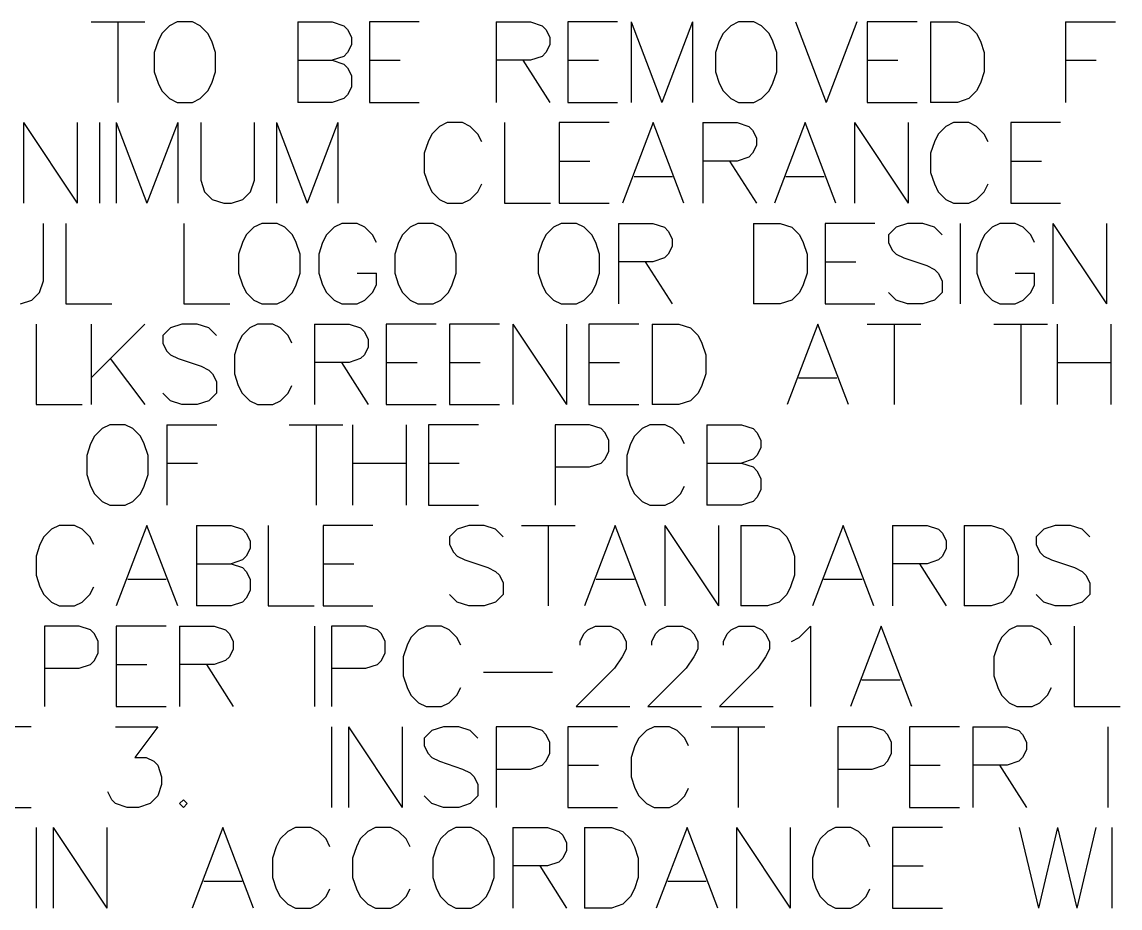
# Model space of a CAD drawing. Header units: millimetres. Extents: x 0 to 559, y 0 to 433.
# Drawn here: x 359.42 to 394.04, y 269.61 to 297.55 of the extents above; entities that cross this region are included whole.
import ezdxf

# ---------------------------------------------------------------- set-up
doc = ezdxf.new("R2010")
doc.units = ezdxf.units.MM
doc.layers.add('Mechanical7', color=56, linetype='Continuous')

msp = doc.modelspace()

# ---------------------------------------------------------------- linework, layer by layer
at = {"layer": 'Mechanical7'}
for p, q in [((361.596, 297.554), (363.289, 297.554)), ((362.442, 297.554), (362.442, 295.015)), ((364.075, 297.433), (363.833, 297.192)), ((364.317, 297.554), (364.075, 297.433)), ((364.8, 297.554), (364.317, 297.554)), ((365.042, 297.433), (364.8, 297.554)), ((365.284, 297.192), (365.042, 297.433)), ((368.114, 297.554), (368.114, 295.015)), ((368.114, 297.554), (369.202, 297.554)), ((369.202, 297.554), (369.565, 297.433)), ((369.565, 297.433), (369.686, 297.313)), ((371.947, 297.554), (370.375, 297.554)), ((370.375, 297.554), (370.375, 295.015)), ((374.366, 297.554), (374.366, 295.015)), ((374.366, 297.554), (375.454, 297.554)), ((375.454, 297.554), (375.817, 297.433)), ((375.817, 297.433), (375.938, 297.313)), ((378.199, 297.554), (376.627, 297.554)), ((376.627, 297.554), (376.627, 295.015)), ((378.622, 297.554), (378.622, 295.015)), ((378.622, 297.554), (379.59, 295.015)), ((380.557, 297.554), (379.59, 295.015)), ((380.557, 297.554), (380.557, 295.015)), ((381.766, 297.433), (381.524, 297.192)), ((382.008, 297.554), (381.766, 297.433)), ((382.492, 297.554), (382.008, 297.554)), ((382.734, 297.433), (382.492, 297.554)), ((382.976, 297.192), (382.734, 297.433)), ((383.81, 297.554), (384.777, 295.015)), ((385.745, 297.554), (384.777, 295.015)), ((387.643, 297.554), (386.071, 297.554)), ((386.071, 297.554), (386.071, 295.015)), ((388.067, 297.554), (388.067, 295.015)), ((388.067, 297.554), (388.913, 297.554)), ((388.913, 297.554), (389.276, 297.433)), ((389.276, 297.433), (389.518, 297.192)), ((392.323, 297.554), (392.323, 295.015)), ((392.323, 297.554), (393.895, 297.554)), ((363.833, 297.192), (363.712, 296.95)), ((365.405, 296.95), (365.284, 297.192)), ((369.686, 297.313), (369.807, 297.071)), ((369.807, 297.071), (369.807, 296.829)), ((375.938, 297.313), (376.059, 297.071)), ((376.059, 297.071), (376.059, 296.829)), ((381.524, 297.192), (381.404, 296.95)), ((383.096, 296.95), (382.976, 297.192)), ((389.518, 297.192), (389.639, 296.95)), ((363.712, 296.95), (363.591, 296.587)), ((365.526, 296.587), (365.405, 296.95)), ((369.807, 296.829), (369.686, 296.587)), ((376.059, 296.829), (375.938, 296.587)), ((381.404, 296.95), (381.283, 296.587)), ((383.217, 296.587), (383.096, 296.95)), ((389.639, 296.95), (389.76, 296.587)), ((363.591, 296.587), (363.591, 295.982)), ((365.526, 295.982), (365.526, 296.587)), ((369.565, 296.466), (369.202, 296.345)), ((369.686, 296.587), (369.565, 296.466)), ((375.817, 296.466), (375.454, 296.345)), ((375.938, 296.587), (375.817, 296.466)), ((381.283, 296.587), (381.283, 295.982)), ((383.217, 295.982), (383.217, 296.587)), ((389.76, 296.587), (389.76, 295.982)), ((368.114, 296.345), (369.202, 296.345)), ((369.202, 296.345), (369.565, 296.224)), ((369.565, 296.224), (369.686, 296.103)), ((369.686, 296.103), (369.807, 295.861)), ((370.375, 296.345), (371.342, 296.345)), ((375.454, 296.345), (374.366, 296.345)), ((375.212, 296.345), (376.059, 295.015)), ((376.627, 296.345), (377.594, 296.345)), ((386.071, 296.345), (387.039, 296.345)), ((392.323, 296.345), (393.291, 296.345)), ((363.591, 295.982), (363.712, 295.62)), ((365.405, 295.62), (365.526, 295.982)), ((369.807, 295.861), (369.807, 295.499)), ((381.283, 295.982), (381.404, 295.62)), ((383.096, 295.62), (383.217, 295.982)), ((389.76, 295.982), (389.639, 295.62)), ((363.712, 295.62), (363.833, 295.378)), ((363.833, 295.378), (364.075, 295.136)), ((365.042, 295.136), (365.284, 295.378)), ((365.284, 295.378), (365.405, 295.62)), ((369.807, 295.499), (369.686, 295.257)), ((381.404, 295.62), (381.524, 295.378)), ((381.524, 295.378), (381.766, 295.136)), ((382.734, 295.136), (382.976, 295.378)), ((382.976, 295.378), (383.096, 295.62)), ((389.518, 295.378), (389.276, 295.136)), ((389.639, 295.62), (389.518, 295.378)), ((364.075, 295.136), (364.317, 295.015)), ((364.317, 295.015), (364.8, 295.015)), ((364.8, 295.015), (365.042, 295.136)), ((369.202, 295.015), (368.114, 295.015)), ((369.565, 295.136), (369.202, 295.015)), ((369.686, 295.257), (369.565, 295.136)), ((370.375, 295.015), (371.947, 295.015)), ((376.627, 295.015), (378.199, 295.015)), ((381.766, 295.136), (382.008, 295.015)), ((382.008, 295.015), (382.492, 295.015)), ((382.492, 295.015), (382.734, 295.136)), ((386.071, 295.015), (387.643, 295.015)), ((388.913, 295.015), (388.067, 295.015)), ((389.276, 295.136), (388.913, 295.015)), ((359.467, 294.379), (359.467, 291.84)), ((359.467, 294.379), (361.16, 291.84)), ((361.16, 294.379), (361.16, 291.84)), ((361.862, 294.379), (361.862, 291.84)), ((362.394, 294.379), (362.394, 291.84)), ((362.394, 294.379), (363.361, 291.84)), ((364.329, 294.379), (363.361, 291.84)), ((364.329, 294.379), (364.329, 291.84)), ((365.054, 294.379), (365.054, 292.565)), ((366.747, 292.565), (366.747, 294.379)), ((367.449, 294.379), (367.449, 291.84)), ((367.449, 294.379), (368.416, 291.84)), ((369.383, 294.379), (368.416, 291.84)), ((369.383, 294.379), (369.383, 291.84)), ((372.83, 294.379), (372.588, 294.258)), ((373.314, 294.379), (372.83, 294.379)), ((373.555, 294.258), (373.314, 294.379)), ((374.632, 294.379), (374.632, 291.84)), ((377.933, 294.379), (376.361, 294.379)), ((376.361, 294.379), (376.361, 291.84)), ((379.324, 294.379), (378.356, 291.84)), ((380.291, 291.84), (379.324, 294.379)), ((380.884, 294.379), (380.884, 291.84)), ((380.884, 294.379), (381.972, 294.379)), ((381.972, 294.379), (382.335, 294.258)), ((384.112, 294.379), (383.145, 291.84)), ((385.08, 291.84), (384.112, 294.379)), ((385.672, 294.379), (385.672, 291.84)), ((385.672, 294.379), (387.365, 291.84)), ((387.365, 294.379), (387.365, 291.84)), ((388.792, 294.379), (388.55, 294.258)), ((389.276, 294.379), (388.792, 294.379)), ((389.518, 294.258), (389.276, 294.379)), ((392.166, 294.379), (390.594, 294.379)), ((390.594, 294.379), (390.594, 291.84)), ((372.346, 294.017), (372.225, 293.775)), ((372.588, 294.258), (372.346, 294.017)), ((373.797, 294.017), (373.555, 294.258)), ((373.918, 293.775), (373.797, 294.017)), ((382.335, 294.258), (382.456, 294.138)), ((382.456, 294.138), (382.577, 293.896)), ((388.308, 294.017), (388.187, 293.775)), ((388.55, 294.258), (388.308, 294.017)), ((389.76, 294.017), (389.518, 294.258)), ((389.88, 293.775), (389.76, 294.017)), ((372.225, 293.775), (372.104, 293.412)), ((382.577, 293.654), (382.456, 293.412)), ((382.577, 293.896), (382.577, 293.654)), ((388.187, 293.775), (388.067, 293.412)), ((372.104, 293.412), (372.104, 292.807)), ((382.335, 293.291), (381.972, 293.17)), ((382.456, 293.412), (382.335, 293.291)), ((388.067, 293.412), (388.067, 292.807)), ((376.361, 293.17), (377.328, 293.17)), ((381.972, 293.17), (380.884, 293.17)), ((381.73, 293.17), (382.577, 291.84)), ((390.594, 293.17), (391.561, 293.17)), ((365.054, 292.565), (365.175, 292.203)), ((366.626, 292.203), (366.747, 292.565)), ((372.104, 292.807), (372.225, 292.445)), ((378.719, 292.686), (379.928, 292.686)), ((383.508, 292.686), (384.717, 292.686)), ((388.067, 292.807), (388.187, 292.445)), ((372.225, 292.445), (372.346, 292.203)), ((373.797, 292.203), (373.918, 292.445)), ((388.187, 292.445), (388.308, 292.203)), ((389.76, 292.203), (389.88, 292.445)), ((365.175, 292.203), (365.417, 291.961)), ((365.417, 291.961), (365.78, 291.84)), ((366.022, 291.84), (366.384, 291.961)), ((366.384, 291.961), (366.626, 292.203)), ((372.346, 292.203), (372.588, 291.961)), ((372.588, 291.961), (372.83, 291.84)), ((373.314, 291.84), (373.555, 291.961)), ((373.555, 291.961), (373.797, 292.203)), ((388.308, 292.203), (388.55, 291.961)), ((388.55, 291.961), (388.792, 291.84)), ((389.276, 291.84), (389.518, 291.961)), ((389.518, 291.961), (389.76, 292.203)), ((365.78, 291.84), (366.022, 291.84)), ((372.83, 291.84), (373.314, 291.84)), ((374.632, 291.84), (376.083, 291.84)), ((376.361, 291.84), (377.933, 291.84)), ((388.792, 291.84), (389.276, 291.84)), ((390.594, 291.84), (392.166, 291.84)), ((360.096, 289.39), (360.096, 291.204)), ((360.798, 291.204), (360.798, 288.665)), ((364.522, 291.204), (364.522, 288.665)), ((366.977, 291.204), (366.735, 291.083)), ((367.461, 291.204), (366.977, 291.204)), ((367.703, 291.083), (367.461, 291.204)), ((369.504, 291.204), (369.263, 291.083)), ((369.988, 291.204), (369.504, 291.204)), ((370.23, 291.083), (369.988, 291.204)), ((371.899, 291.204), (371.657, 291.083)), ((372.382, 291.204), (371.899, 291.204)), ((372.624, 291.083), (372.382, 291.204)), ((376.421, 291.204), (376.18, 291.083)), ((376.905, 291.204), (376.421, 291.204)), ((377.147, 291.083), (376.905, 291.204)), ((378.223, 291.204), (378.223, 288.665)), ((378.223, 291.204), (379.311, 291.204)), ((379.311, 291.204), (379.674, 291.083)), ((382.48, 291.204), (382.48, 288.665)), ((382.48, 291.204), (383.326, 291.204)), ((383.326, 291.204), (383.689, 291.083)), ((386.313, 291.204), (384.741, 291.204)), ((384.741, 291.204), (384.741, 288.665)), ((387.341, 291.204), (386.978, 291.083)), ((387.825, 291.204), (387.341, 291.204)), ((388.187, 291.083), (387.825, 291.204)), ((388.998, 291.204), (388.998, 288.665)), ((390.255, 291.204), (390.013, 291.083)), ((390.739, 291.204), (390.255, 291.204)), ((390.981, 291.083), (390.739, 291.204)), ((391.924, 291.204), (391.924, 288.665)), ((391.924, 291.204), (393.617, 288.665)), ((393.617, 291.204), (393.617, 288.665)), ((366.493, 290.842), (366.372, 290.6)), ((366.735, 291.083), (366.493, 290.842)), ((367.944, 290.842), (367.703, 291.083)), ((368.065, 290.6), (367.944, 290.842)), ((369.021, 290.842), (368.9, 290.6)), ((369.263, 291.083), (369.021, 290.842)), ((370.472, 290.842), (370.23, 291.083)), ((370.593, 290.6), (370.472, 290.842)), ((371.415, 290.842), (371.294, 290.6)), ((371.657, 291.083), (371.415, 290.842)), ((372.866, 290.842), (372.624, 291.083)), ((372.987, 290.6), (372.866, 290.842)), ((375.938, 290.842), (375.817, 290.6)), ((376.18, 291.083), (375.938, 290.842)), ((377.389, 290.842), (377.147, 291.083)), ((377.51, 290.6), (377.389, 290.842)), ((379.674, 291.083), (379.795, 290.963)), ((379.795, 290.963), (379.916, 290.721)), ((383.689, 291.083), (383.931, 290.842)), ((383.931, 290.842), (384.052, 290.6)), ((386.978, 291.083), (386.736, 290.842)), ((386.736, 290.842), (386.736, 290.6)), ((388.429, 290.842), (388.187, 291.083)), ((389.772, 290.842), (389.651, 290.6)), ((390.013, 291.083), (389.772, 290.842)), ((391.223, 290.842), (390.981, 291.083)), ((391.344, 290.6), (391.223, 290.842)), ((366.372, 290.6), (366.251, 290.237)), ((368.186, 290.237), (368.065, 290.6)), ((368.9, 290.6), (368.779, 290.237)), ((371.294, 290.6), (371.173, 290.237)), ((373.108, 290.237), (372.987, 290.6)), ((375.817, 290.6), (375.696, 290.237)), ((377.631, 290.237), (377.51, 290.6)), ((379.916, 290.479), (379.795, 290.237)), ((379.916, 290.721), (379.916, 290.479)), ((384.052, 290.6), (384.173, 290.237)), ((386.736, 290.6), (386.857, 290.358)), ((389.651, 290.6), (389.53, 290.237)), ((366.251, 290.237), (366.251, 289.632)), ((368.186, 289.632), (368.186, 290.237)), ((368.779, 290.237), (368.779, 289.632)), ((371.173, 290.237), (371.173, 289.632)), ((373.108, 289.632), (373.108, 290.237)), ((375.696, 290.237), (375.696, 289.632)), ((377.631, 289.632), (377.631, 290.237)), ((379.795, 290.237), (379.674, 290.116)), ((384.173, 290.237), (384.173, 289.632)), ((386.857, 290.358), (386.978, 290.237)), ((386.978, 290.237), (387.22, 290.116)), ((389.53, 290.237), (389.53, 289.632)), ((379.311, 289.995), (378.223, 289.995)), ((379.07, 289.995), (379.916, 288.665)), ((379.674, 290.116), (379.311, 289.995)), ((384.741, 289.995), (385.709, 289.995)), ((387.22, 290.116), (387.946, 289.874)), ((387.946, 289.874), (388.187, 289.753)), ((366.251, 289.632), (366.372, 289.27)), ((368.065, 289.27), (368.186, 289.632)), ((368.779, 289.632), (368.9, 289.27)), ((369.988, 289.632), (370.593, 289.632)), ((370.593, 289.27), (370.593, 289.632)), ((371.173, 289.632), (371.294, 289.27)), ((372.987, 289.27), (373.108, 289.632)), ((375.696, 289.632), (375.817, 289.27)), ((377.51, 289.27), (377.631, 289.632)), ((384.173, 289.632), (384.052, 289.27)), ((388.187, 289.753), (388.308, 289.632)), ((388.308, 289.632), (388.429, 289.39)), ((389.53, 289.632), (389.651, 289.27)), ((390.739, 289.632), (391.344, 289.632)), ((391.344, 289.27), (391.344, 289.632)), ((359.975, 289.028), (360.096, 289.39)), ((366.372, 289.27), (366.493, 289.028)), ((367.944, 289.028), (368.065, 289.27)), ((368.9, 289.27), (369.021, 289.028)), ((370.472, 289.028), (370.593, 289.27)), ((371.294, 289.27), (371.415, 289.028)), ((372.866, 289.028), (372.987, 289.27)), ((375.817, 289.27), (375.938, 289.028)), ((377.389, 289.028), (377.51, 289.27)), ((384.052, 289.27), (383.931, 289.028)), ((388.429, 289.39), (388.429, 289.028)), ((389.651, 289.27), (389.772, 289.028)), ((391.223, 289.028), (391.344, 289.27)), ((359.371, 288.665), (359.733, 288.786)), ((359.733, 288.786), (359.975, 289.028)), ((366.493, 289.028), (366.735, 288.786)), ((366.735, 288.786), (366.977, 288.665)), ((367.461, 288.665), (367.703, 288.786)), ((367.703, 288.786), (367.944, 289.028)), ((369.021, 289.028), (369.263, 288.786)), ((369.263, 288.786), (369.504, 288.665)), ((369.988, 288.665), (370.23, 288.786)), ((370.23, 288.786), (370.472, 289.028)), ((371.415, 289.028), (371.657, 288.786)), ((371.657, 288.786), (371.899, 288.665)), ((372.382, 288.665), (372.624, 288.786)), ((372.624, 288.786), (372.866, 289.028)), ((375.938, 289.028), (376.18, 288.786)), ((376.18, 288.786), (376.421, 288.665)), ((376.905, 288.665), (377.147, 288.786)), ((377.147, 288.786), (377.389, 289.028)), ((383.689, 288.786), (383.326, 288.665)), ((383.931, 289.028), (383.689, 288.786)), ((386.978, 288.786), (386.736, 289.028)), ((387.341, 288.665), (386.978, 288.786)), ((388.187, 288.786), (387.825, 288.665)), ((388.429, 289.028), (388.187, 288.786)), ((389.772, 289.028), (390.013, 288.786)), ((390.013, 288.786), (390.255, 288.665)), ((390.739, 288.665), (390.981, 288.786)), ((390.981, 288.786), (391.223, 289.028)), ((360.798, 288.665), (362.249, 288.665)), ((364.522, 288.665), (365.973, 288.665)), ((366.977, 288.665), (367.461, 288.665)), ((369.504, 288.665), (369.988, 288.665)), ((371.899, 288.665), (372.382, 288.665)), ((376.421, 288.665), (376.905, 288.665)), ((383.326, 288.665), (382.48, 288.665)), ((384.741, 288.665), (386.313, 288.665)), ((387.825, 288.665), (387.341, 288.665)), ((390.255, 288.665), (390.739, 288.665)), ((359.867, 288.029), (359.867, 285.49)), ((361.596, 288.029), (361.596, 285.49)), ((363.289, 288.029), (361.596, 286.336)), ((364.099, 287.908), (363.857, 287.667)), ((364.462, 288.029), (364.099, 287.908)), ((364.945, 288.029), (364.462, 288.029)), ((365.308, 287.908), (364.945, 288.029)), ((365.55, 287.667), (365.308, 287.908)), ((366.602, 287.908), (366.36, 287.667)), ((366.844, 288.029), (366.602, 287.908)), ((367.328, 288.029), (366.844, 288.029)), ((367.57, 287.908), (367.328, 288.029)), ((367.811, 287.667), (367.57, 287.908)), ((368.646, 288.029), (368.646, 285.49)), ((368.646, 288.029), (369.734, 288.029)), ((369.734, 288.029), (370.097, 287.908)), ((370.097, 287.908), (370.218, 287.788)), ((370.218, 287.788), (370.339, 287.546)), ((372.479, 288.029), (370.907, 288.029)), ((370.907, 288.029), (370.907, 285.49)), ((374.474, 288.029), (372.902, 288.029)), ((372.902, 288.029), (372.902, 285.49)), ((374.898, 288.029), (374.898, 285.49)), ((374.898, 288.029), (376.591, 285.49)), ((376.591, 288.029), (376.591, 285.49)), ((378.864, 288.029), (377.292, 288.029)), ((377.292, 288.029), (377.292, 285.49)), ((379.287, 288.029), (379.287, 285.49)), ((379.287, 288.029), (380.134, 288.029)), ((380.134, 288.029), (380.497, 287.908)), ((380.497, 287.908), (380.738, 287.667)), ((384.511, 288.029), (383.544, 285.49)), ((385.479, 285.49), (384.511, 288.029)), ((386.071, 288.029), (387.764, 288.029)), ((386.918, 288.029), (386.918, 285.49)), ((390.062, 288.029), (391.755, 288.029)), ((390.908, 288.029), (390.908, 285.49)), ((392.057, 288.029), (392.057, 285.49)), ((393.75, 288.029), (393.75, 285.49)), ((363.857, 287.667), (363.857, 287.425)), ((363.857, 287.425), (363.978, 287.183)), ((366.239, 287.425), (366.118, 287.062)), ((366.36, 287.667), (366.239, 287.425)), ((367.932, 287.425), (367.811, 287.667)), ((370.339, 287.546), (370.339, 287.304)), ((380.738, 287.667), (380.859, 287.425)), ((380.859, 287.425), (380.98, 287.062)), ((363.978, 287.183), (364.099, 287.062)), ((364.099, 287.062), (364.341, 286.941)), ((366.118, 287.062), (366.118, 286.457)), ((370.218, 287.062), (370.097, 286.941)), ((370.339, 287.304), (370.218, 287.062)), ((380.98, 287.062), (380.98, 286.457)), ((362.2, 286.941), (363.289, 285.49)), ((364.341, 286.941), (365.066, 286.699)), ((365.066, 286.699), (365.308, 286.578)), ((369.734, 286.82), (368.646, 286.82)), ((369.492, 286.82), (370.339, 285.49)), ((370.097, 286.941), (369.734, 286.82)), ((370.907, 286.82), (371.875, 286.82)), ((372.902, 286.82), (373.87, 286.82)), ((377.292, 286.82), (378.259, 286.82)), ((392.057, 286.82), (393.75, 286.82)), ((365.308, 286.578), (365.429, 286.457)), ((365.429, 286.457), (365.55, 286.215)), ((366.118, 286.457), (366.239, 286.095)), ((380.98, 286.457), (380.859, 286.095)), ((383.907, 286.336), (385.116, 286.336)), ((365.55, 286.215), (365.55, 285.853)), ((366.239, 286.095), (366.36, 285.853)), ((367.811, 285.853), (367.932, 286.095)), ((380.859, 286.095), (380.738, 285.853)), ((364.099, 285.611), (363.857, 285.853)), ((365.55, 285.853), (365.308, 285.611)), ((366.36, 285.853), (366.602, 285.611)), ((367.57, 285.611), (367.811, 285.853)), ((380.738, 285.853), (380.497, 285.611)), ((359.867, 285.49), (361.318, 285.49)), ((364.462, 285.49), (364.099, 285.611)), ((364.945, 285.49), (364.462, 285.49)), ((365.308, 285.611), (364.945, 285.49)), ((366.602, 285.611), (366.844, 285.49)), ((366.844, 285.49), (367.328, 285.49)), ((367.328, 285.49), (367.57, 285.611)), ((370.907, 285.49), (372.479, 285.49)), ((372.902, 285.49), (374.474, 285.49)), ((377.292, 285.49), (378.864, 285.49)), ((380.134, 285.49), (379.287, 285.49)), ((380.497, 285.611), (380.134, 285.49)), ((361.946, 284.733), (361.705, 284.492)), ((362.188, 284.854), (361.946, 284.733)), ((362.672, 284.854), (362.188, 284.854)), ((362.914, 284.733), (362.672, 284.854)), ((363.156, 284.492), (362.914, 284.733)), ((363.99, 284.854), (363.99, 282.315)), ((363.99, 284.854), (365.562, 284.854)), ((367.848, 284.854), (369.541, 284.854)), ((368.694, 284.854), (368.694, 282.315)), ((369.843, 284.854), (369.843, 282.315)), ((371.536, 284.854), (371.536, 282.315)), ((373.809, 284.854), (372.237, 284.854)), ((372.237, 284.854), (372.237, 282.315)), ((377.316, 284.854), (376.228, 284.854)), ((376.228, 284.854), (376.228, 282.315)), ((377.679, 284.733), (377.316, 284.854)), ((377.8, 284.613), (377.679, 284.733)), ((377.921, 284.371), (377.8, 284.613)), ((378.973, 284.733), (378.731, 284.492)), ((379.215, 284.854), (378.973, 284.733)), ((379.698, 284.854), (379.215, 284.854)), ((379.94, 284.733), (379.698, 284.854)), ((380.182, 284.492), (379.94, 284.733)), ((381.017, 284.854), (381.017, 282.315)), ((381.017, 284.854), (382.105, 284.854)), ((382.105, 284.854), (382.468, 284.733)), ((382.468, 284.733), (382.589, 284.613)), ((382.589, 284.613), (382.71, 284.371)), ((361.584, 284.25), (361.463, 283.887)), ((361.705, 284.492), (361.584, 284.25)), ((363.277, 284.25), (363.156, 284.492)), ((363.398, 283.887), (363.277, 284.25)), ((377.921, 284.008), (377.921, 284.371)), ((378.61, 284.25), (378.489, 283.887)), ((378.731, 284.492), (378.61, 284.25)), ((380.303, 284.25), (380.182, 284.492)), ((382.71, 284.371), (382.71, 284.129)), ((377.8, 283.766), (377.921, 284.008)), ((382.71, 284.129), (382.589, 283.887)), ((361.463, 283.887), (361.463, 283.282)), ((363.398, 283.282), (363.398, 283.887)), ((363.99, 283.645), (364.958, 283.645)), ((369.843, 283.645), (371.536, 283.645)), ((372.237, 283.645), (373.205, 283.645)), ((377.316, 283.524), (377.679, 283.645)), ((377.679, 283.645), (377.8, 283.766)), ((378.489, 283.887), (378.489, 283.282)), ((381.017, 283.645), (382.105, 283.645)), ((382.468, 283.766), (382.105, 283.645)), ((382.105, 283.645), (382.468, 283.524)), ((382.589, 283.887), (382.468, 283.766)), ((361.463, 283.282), (361.584, 282.92)), ((363.277, 282.92), (363.398, 283.282)), ((376.228, 283.524), (377.316, 283.524)), ((378.489, 283.282), (378.61, 282.92)), ((382.468, 283.524), (382.589, 283.403)), ((382.589, 283.403), (382.71, 283.161)), ((361.584, 282.92), (361.705, 282.678)), ((363.156, 282.678), (363.277, 282.92)), ((378.61, 282.92), (378.731, 282.678)), ((380.182, 282.678), (380.303, 282.92)), ((382.71, 283.161), (382.71, 282.799)), ((361.705, 282.678), (361.946, 282.436)), ((362.914, 282.436), (363.156, 282.678)), ((378.731, 282.678), (378.973, 282.436)), ((379.94, 282.436), (380.182, 282.678)), ((382.589, 282.557), (382.468, 282.436)), ((382.71, 282.799), (382.589, 282.557)), ((361.946, 282.436), (362.188, 282.315)), ((362.188, 282.315), (362.672, 282.315)), ((362.672, 282.315), (362.914, 282.436)), ((372.237, 282.315), (373.809, 282.315)), ((378.973, 282.436), (379.215, 282.315)), ((379.215, 282.315), (379.698, 282.315)), ((379.698, 282.315), (379.94, 282.436)), ((382.105, 282.315), (381.017, 282.315)), ((382.468, 282.436), (382.105, 282.315)), ((360.35, 281.558), (360.108, 281.317)), ((360.592, 281.679), (360.35, 281.558)), ((361.076, 281.679), (360.592, 281.679)), ((361.318, 281.558), (361.076, 281.679)), ((361.559, 281.317), (361.318, 281.558)), ((363.361, 281.679), (362.394, 279.14)), ((364.329, 279.14), (363.361, 281.679)), ((364.921, 281.679), (364.921, 279.14)), ((364.921, 281.679), (366.01, 281.679)), ((366.01, 281.679), (366.372, 281.558)), ((366.372, 281.558), (366.493, 281.438)), ((367.183, 281.679), (367.183, 279.14)), ((370.484, 281.679), (368.912, 281.679)), ((368.912, 281.679), (368.912, 279.14)), ((373.144, 281.558), (372.902, 281.317)), ((373.507, 281.679), (373.144, 281.558)), ((373.991, 281.679), (373.507, 281.679)), ((374.354, 281.558), (373.991, 281.679)), ((374.595, 281.317), (374.354, 281.558)), ((375.164, 281.679), (376.857, 281.679)), ((376.01, 281.679), (376.01, 279.14)), ((378.126, 281.679), (377.159, 279.14)), ((379.094, 279.14), (378.126, 281.679)), ((379.686, 281.679), (379.686, 279.14)), ((379.686, 281.679), (381.379, 279.14)), ((381.379, 281.679), (381.379, 279.14)), ((382.081, 281.679), (382.081, 279.14)), ((382.081, 281.679), (382.927, 281.679)), ((382.927, 281.679), (383.29, 281.558)), ((383.29, 281.558), (383.532, 281.317)), ((385.309, 281.679), (384.342, 279.14)), ((386.277, 279.14), (385.309, 281.679)), ((386.869, 281.679), (386.869, 279.14)), ((386.869, 281.679), (387.958, 281.679)), ((387.958, 281.679), (388.321, 281.558)), ((388.321, 281.558), (388.441, 281.438)), ((389.131, 281.679), (389.131, 279.14)), ((389.131, 281.679), (389.977, 281.679)), ((389.977, 281.679), (390.34, 281.558)), ((390.34, 281.558), (390.582, 281.317)), ((391.634, 281.558), (391.392, 281.317)), ((391.997, 281.679), (391.634, 281.558)), ((392.48, 281.679), (391.997, 281.679)), ((392.843, 281.558), (392.48, 281.679)), ((393.085, 281.317), (392.843, 281.558)), ((360.108, 281.317), (359.987, 281.075)), ((361.68, 281.075), (361.559, 281.317)), ((366.493, 281.438), (366.614, 281.196)), ((366.614, 281.196), (366.614, 280.954)), ((372.902, 281.317), (372.902, 281.075)), ((383.532, 281.317), (383.653, 281.075)), ((388.441, 281.438), (388.562, 281.196)), ((388.562, 281.196), (388.562, 280.954)), ((390.582, 281.317), (390.703, 281.075)), ((391.392, 281.317), (391.392, 281.075)), ((359.987, 281.075), (359.867, 280.712)), ((366.614, 280.954), (366.493, 280.712)), ((372.902, 281.075), (373.023, 280.833)), ((373.023, 280.833), (373.144, 280.712)), ((383.653, 281.075), (383.774, 280.712)), ((388.562, 280.954), (388.441, 280.712)), ((390.703, 281.075), (390.824, 280.712)), ((391.392, 281.075), (391.513, 280.833)), ((391.513, 280.833), (391.634, 280.712)), ((359.867, 280.712), (359.867, 280.107)), ((364.921, 280.47), (366.01, 280.47)), ((366.372, 280.591), (366.01, 280.47)), ((366.01, 280.47), (366.372, 280.349)), ((366.493, 280.712), (366.372, 280.591)), ((368.912, 280.47), (369.879, 280.47)), ((373.144, 280.712), (373.386, 280.591)), ((373.386, 280.591), (374.112, 280.349)), ((383.774, 280.712), (383.774, 280.107)), ((387.958, 280.47), (386.869, 280.47)), ((387.716, 280.47), (388.562, 279.14)), ((388.321, 280.591), (387.958, 280.47)), ((388.441, 280.712), (388.321, 280.591)), ((390.824, 280.712), (390.824, 280.107)), ((391.634, 280.712), (391.876, 280.591)), ((391.876, 280.591), (392.601, 280.349)), ((359.867, 280.107), (359.987, 279.745)), ((366.372, 280.349), (366.493, 280.228)), ((366.493, 280.228), (366.614, 279.986)), ((374.112, 280.349), (374.354, 280.228)), ((374.354, 280.228), (374.474, 280.107)), ((374.474, 280.107), (374.595, 279.865)), ((383.774, 280.107), (383.653, 279.745)), ((390.824, 280.107), (390.703, 279.745)), ((392.601, 280.349), (392.843, 280.228)), ((392.843, 280.228), (392.964, 280.107)), ((392.964, 280.107), (393.085, 279.865)), ((359.987, 279.745), (360.108, 279.503)), ((361.559, 279.503), (361.68, 279.745)), ((362.757, 279.986), (363.966, 279.986)), ((366.614, 279.986), (366.614, 279.624)), ((374.595, 279.865), (374.595, 279.503)), ((377.522, 279.986), (378.731, 279.986)), ((383.653, 279.745), (383.532, 279.503)), ((384.705, 279.986), (385.914, 279.986)), ((390.703, 279.745), (390.582, 279.503)), ((393.085, 279.865), (393.085, 279.503)), ((360.108, 279.503), (360.35, 279.261)), ((361.318, 279.261), (361.559, 279.503)), ((366.614, 279.624), (366.493, 279.382)), ((373.144, 279.261), (372.902, 279.503)), ((374.595, 279.503), (374.354, 279.261)), ((383.532, 279.503), (383.29, 279.261)), ((390.582, 279.503), (390.34, 279.261)), ((391.634, 279.261), (391.392, 279.503)), ((393.085, 279.503), (392.843, 279.261)), ((360.35, 279.261), (360.592, 279.14)), ((360.592, 279.14), (361.076, 279.14)), ((361.076, 279.14), (361.318, 279.261)), ((366.01, 279.14), (364.921, 279.14)), ((366.372, 279.261), (366.01, 279.14)), ((366.493, 279.382), (366.372, 279.261)), ((367.183, 279.14), (368.634, 279.14)), ((368.912, 279.14), (370.484, 279.14)), ((373.507, 279.14), (373.144, 279.261)), ((373.991, 279.14), (373.507, 279.14)), ((374.354, 279.261), (373.991, 279.14)), ((382.927, 279.14), (382.081, 279.14)), ((383.29, 279.261), (382.927, 279.14)), ((389.977, 279.14), (389.131, 279.14)), ((390.34, 279.261), (389.977, 279.14)), ((391.997, 279.14), (391.634, 279.261)), ((392.48, 279.14), (391.997, 279.14)), ((392.843, 279.261), (392.48, 279.14)), ((361.221, 278.504), (360.133, 278.504)), ((360.133, 278.504), (360.133, 275.965)), ((361.584, 278.383), (361.221, 278.504)), ((361.705, 278.263), (361.584, 278.383)), ((363.966, 278.504), (362.394, 278.504)), ((362.394, 278.504), (362.394, 275.965)), ((364.389, 278.504), (364.389, 275.965)), ((364.389, 278.504), (365.478, 278.504)), ((365.478, 278.504), (365.84, 278.383)), ((365.84, 278.383), (365.961, 278.263)), ((368.646, 278.504), (368.646, 275.965)), ((370.266, 278.504), (369.178, 278.504)), ((369.178, 278.504), (369.178, 275.965)), ((370.629, 278.383), (370.266, 278.504)), ((370.75, 278.263), (370.629, 278.383)), ((371.923, 278.383), (371.681, 278.142)), ((372.165, 278.504), (371.923, 278.383)), ((372.648, 278.504), (372.165, 278.504)), ((372.89, 278.383), (372.648, 278.504)), ((373.132, 278.142), (372.89, 278.383)), ((377.135, 278.263), (377.256, 278.383)), ((377.256, 278.383), (377.498, 278.504)), ((377.498, 278.504), (377.981, 278.504)), ((377.981, 278.504), (378.223, 278.383)), ((378.223, 278.383), (378.344, 278.263)), ((379.396, 278.263), (379.517, 278.383)), ((379.517, 278.383), (379.759, 278.504)), ((379.759, 278.504), (380.243, 278.504)), ((380.243, 278.504), (380.484, 278.383)), ((380.484, 278.383), (380.605, 278.263)), ((381.657, 278.263), (381.778, 278.383)), ((381.778, 278.383), (382.02, 278.504)), ((382.02, 278.504), (382.504, 278.504)), ((382.504, 278.504), (382.746, 278.383)), ((382.746, 278.383), (382.867, 278.263)), ((383.919, 278.142), (384.282, 278.504)), ((384.282, 278.504), (384.282, 275.965)), ((386.507, 278.504), (385.539, 275.965)), ((387.474, 275.965), (386.507, 278.504)), ((390.546, 278.383), (390.304, 278.142)), ((390.787, 278.504), (390.546, 278.383)), ((391.271, 278.504), (390.787, 278.504)), ((391.513, 278.383), (391.271, 278.504)), ((391.755, 278.142), (391.513, 278.383)), ((392.589, 278.504), (392.589, 275.965)), ((361.826, 278.021), (361.705, 278.263)), ((361.826, 277.658), (361.826, 278.021)), ((365.961, 278.263), (366.082, 278.021)), ((366.082, 278.021), (366.082, 277.779)), ((370.871, 278.021), (370.75, 278.263)), ((370.871, 277.658), (370.871, 278.021)), ((371.681, 278.142), (371.56, 277.9)), ((373.253, 277.9), (373.132, 278.142)), ((377.014, 278.021), (377.135, 278.263)), ((377.014, 277.9), (377.014, 278.021)), ((378.344, 278.263), (378.465, 278.021)), ((378.465, 278.021), (378.465, 277.779)), ((379.275, 278.021), (379.396, 278.263)), ((379.275, 277.9), (379.275, 278.021)), ((380.605, 278.263), (380.726, 278.021)), ((380.726, 278.021), (380.726, 277.779)), ((381.537, 278.021), (381.657, 278.263)), ((381.537, 277.9), (381.537, 278.021)), ((382.867, 278.263), (382.988, 278.021)), ((382.988, 278.021), (382.988, 277.779)), ((383.677, 278.021), (383.919, 278.142)), ((390.304, 278.142), (390.183, 277.9)), ((391.876, 277.9), (391.755, 278.142)), ((366.082, 277.779), (365.961, 277.537)), ((371.56, 277.9), (371.439, 277.537)), ((378.465, 277.779), (378.344, 277.537)), ((380.726, 277.779), (380.605, 277.537)), ((382.988, 277.779), (382.867, 277.537)), ((390.183, 277.9), (390.062, 277.537)), ((361.584, 277.295), (361.705, 277.416)), ((361.705, 277.416), (361.826, 277.658)), ((365.84, 277.416), (365.478, 277.295)), ((365.961, 277.537), (365.84, 277.416)), ((370.629, 277.295), (370.75, 277.416)), ((370.75, 277.416), (370.871, 277.658)), ((371.439, 277.537), (371.439, 276.932)), ((378.344, 277.537), (378.102, 277.174)), ((380.605, 277.537), (380.364, 277.174)), ((382.867, 277.537), (382.625, 277.174)), ((390.062, 277.537), (390.062, 276.932)), ((360.133, 277.174), (361.221, 277.174)), ((361.221, 277.174), (361.584, 277.295)), ((362.394, 277.295), (363.361, 277.295)), ((365.478, 277.295), (364.389, 277.295)), ((365.236, 277.295), (366.082, 275.965)), ((369.178, 277.174), (370.266, 277.174)), ((370.266, 277.174), (370.629, 277.295)), ((373.967, 277.053), (376.143, 277.053)), ((378.102, 277.174), (376.893, 275.965)), ((380.364, 277.174), (379.154, 275.965)), ((382.625, 277.174), (381.416, 275.965)), ((371.439, 276.932), (371.56, 276.57)), ((385.902, 276.811), (387.111, 276.811)), ((390.062, 276.932), (390.183, 276.57)), ((371.56, 276.57), (371.681, 276.328)), ((371.681, 276.328), (371.923, 276.086)), ((372.89, 276.086), (373.132, 276.328)), ((373.132, 276.328), (373.253, 276.57)), ((390.183, 276.57), (390.304, 276.328)), ((390.304, 276.328), (390.546, 276.086)), ((391.513, 276.086), (391.755, 276.328)), ((391.755, 276.328), (391.876, 276.57)), ((362.394, 275.965), (363.966, 275.965)), ((371.923, 276.086), (372.165, 275.965)), ((372.165, 275.965), (372.648, 275.965)), ((372.648, 275.965), (372.89, 276.086)), ((376.893, 275.965), (378.586, 275.965)), ((379.154, 275.965), (380.847, 275.965)), ((381.416, 275.965), (383.109, 275.965)), ((390.546, 276.086), (390.787, 275.965)), ((390.787, 275.965), (391.271, 275.965)), ((391.271, 275.965), (391.513, 276.086)), ((392.589, 275.965), (394.04, 275.965)), ((359.709, 275.329), (358.137, 275.329)), ((362.37, 275.329), (363.7, 275.329)), ((363.7, 275.329), (362.974, 274.362)), ((369.178, 275.329), (369.178, 272.79)), ((369.71, 275.329), (369.71, 272.79)), ((369.71, 275.329), (371.403, 272.79)), ((371.403, 275.329), (371.403, 272.79)), ((372.709, 275.329), (372.346, 275.208)), ((373.193, 275.329), (372.709, 275.329)), ((373.555, 275.208), (373.193, 275.329)), ((375.454, 275.329), (374.366, 275.329)), ((374.366, 275.329), (374.366, 272.79)), ((375.817, 275.208), (375.454, 275.329)), ((378.199, 275.329), (376.627, 275.329)), ((376.627, 275.329), (376.627, 272.79)), ((379.348, 275.329), (379.106, 275.208)), ((379.831, 275.329), (379.348, 275.329)), ((380.073, 275.208), (379.831, 275.329)), ((381.15, 275.329), (382.843, 275.329)), ((381.996, 275.329), (381.996, 272.79)), ((386.228, 275.329), (385.14, 275.329)), ((385.14, 275.329), (385.14, 272.79)), ((386.591, 275.208), (386.228, 275.329)), ((388.974, 275.329), (387.401, 275.329)), ((387.401, 275.329), (387.401, 272.79)), ((389.397, 275.329), (389.397, 272.79)), ((389.397, 275.329), (390.485, 275.329)), ((390.485, 275.329), (390.848, 275.208)), ((393.653, 275.329), (393.653, 272.79)), ((372.346, 275.208), (372.104, 274.967)), ((372.104, 274.967), (372.104, 274.725)), ((373.797, 274.967), (373.555, 275.208)), ((375.938, 275.088), (375.817, 275.208)), ((376.059, 274.846), (375.938, 275.088)), ((378.864, 274.967), (378.743, 274.725)), ((379.106, 275.208), (378.864, 274.967)), ((380.315, 274.967), (380.073, 275.208)), ((380.436, 274.725), (380.315, 274.967)), ((386.712, 275.088), (386.591, 275.208)), ((386.833, 274.846), (386.712, 275.088)), ((390.848, 275.208), (390.969, 275.088)), ((390.969, 275.088), (391.09, 274.846)), ((372.104, 274.725), (372.225, 274.483)), ((376.059, 274.483), (376.059, 274.846)), ((378.743, 274.725), (378.622, 274.362)), ((386.833, 274.483), (386.833, 274.846)), ((391.09, 274.604), (390.969, 274.362)), ((391.09, 274.846), (391.09, 274.604)), ((362.974, 274.362), (363.337, 274.362)), ((363.337, 274.362), (363.579, 274.241)), ((363.579, 274.241), (363.7, 274.12)), ((372.225, 274.483), (372.346, 274.362)), ((372.346, 274.362), (372.588, 274.241)), ((372.588, 274.241), (373.314, 273.999)), ((375.817, 274.12), (375.938, 274.241)), ((375.938, 274.241), (376.059, 274.483)), ((378.622, 274.362), (378.622, 273.757)), ((386.591, 274.12), (386.712, 274.241)), ((386.712, 274.241), (386.833, 274.483)), ((390.848, 274.241), (390.485, 274.12)), ((390.969, 274.362), (390.848, 274.241)), ((363.7, 274.12), (363.821, 273.757)), ((373.314, 273.999), (373.555, 273.878)), ((373.555, 273.878), (373.676, 273.757)), ((374.366, 273.999), (375.454, 273.999)), ((375.454, 273.999), (375.817, 274.12)), ((376.627, 274.12), (377.594, 274.12)), ((385.14, 273.999), (386.228, 273.999)), ((386.228, 273.999), (386.591, 274.12)), ((387.401, 274.12), (388.369, 274.12)), ((390.485, 274.12), (389.397, 274.12)), ((390.243, 274.12), (391.09, 272.79)), ((363.821, 273.515), (363.7, 273.153)), ((363.821, 273.757), (363.821, 273.515)), ((373.676, 273.757), (373.797, 273.515)), ((373.797, 273.515), (373.797, 273.153)), ((378.622, 273.757), (378.743, 273.395)), ((362.249, 273.032), (362.128, 273.274)), ((378.743, 273.395), (378.864, 273.153)), ((380.315, 273.153), (380.436, 273.395)), ((362.37, 272.911), (362.249, 273.032)), ((362.732, 272.79), (362.37, 272.911)), ((363.458, 272.911), (363.095, 272.79)), ((363.7, 273.153), (363.458, 272.911)), ((364.51, 273.032), (364.389, 272.911)), ((364.389, 272.911), (364.51, 272.79)), ((364.631, 272.911), (364.51, 273.032)), ((364.51, 272.79), (364.631, 272.911)), ((372.346, 272.911), (372.104, 273.153)), ((372.709, 272.79), (372.346, 272.911)), ((373.555, 272.911), (373.193, 272.79)), ((373.797, 273.153), (373.555, 272.911)), ((378.864, 273.153), (379.106, 272.911)), ((379.106, 272.911), (379.348, 272.79)), ((379.831, 272.79), (380.073, 272.911)), ((380.073, 272.911), (380.315, 273.153)), ((358.137, 272.79), (359.709, 272.79)), ((363.095, 272.79), (362.732, 272.79)), ((373.193, 272.79), (372.709, 272.79)), ((376.627, 272.79), (378.199, 272.79)), ((379.348, 272.79), (379.831, 272.79)), ((387.401, 272.79), (388.974, 272.79)), ((359.867, 272.154), (359.867, 269.615)), ((360.399, 272.154), (360.399, 269.615)), ((360.399, 272.154), (362.092, 269.615)), ((362.092, 272.154), (362.092, 269.615)), ((365.756, 272.154), (364.788, 269.615)), ((366.723, 269.615), (365.756, 272.154)), ((368.041, 272.154), (367.799, 272.033)), ((368.525, 272.154), (368.041, 272.154)), ((368.767, 272.033), (368.525, 272.154)), ((370.569, 272.154), (370.327, 272.033)), ((371.052, 272.154), (370.569, 272.154)), ((371.294, 272.033), (371.052, 272.154)), ((373.096, 272.154), (372.854, 272.033)), ((373.58, 272.154), (373.096, 272.154)), ((373.821, 272.033), (373.58, 272.154)), ((374.898, 272.154), (374.898, 269.615)), ((374.898, 272.154), (375.986, 272.154)), ((375.986, 272.154), (376.349, 272.033)), ((377.159, 272.154), (377.159, 269.615)), ((377.159, 272.154), (378.005, 272.154)), ((378.005, 272.154), (378.368, 272.033)), ((380.388, 272.154), (379.42, 269.615)), ((381.355, 269.615), (380.388, 272.154)), ((381.948, 272.154), (381.948, 269.615)), ((381.948, 272.154), (383.641, 269.615)), ((383.641, 272.154), (383.641, 269.615)), ((385.068, 272.154), (384.826, 272.033)), ((385.551, 272.154), (385.068, 272.154)), ((385.793, 272.033), (385.551, 272.154)), ((388.441, 272.154), (386.869, 272.154)), ((386.869, 272.154), (386.869, 269.615)), ((390.86, 272.154), (391.465, 269.615)), ((392.069, 272.154), (391.465, 269.615)), ((392.069, 272.154), (392.674, 269.615)), ((393.279, 272.154), (392.674, 269.615)), ((393.786, 272.154), (393.786, 269.615)), ((367.557, 271.792), (367.437, 271.55)), ((367.799, 272.033), (367.557, 271.792)), ((369.009, 271.792), (368.767, 272.033)), ((369.129, 271.55), (369.009, 271.792)), ((370.085, 271.792), (369.964, 271.55)), ((370.327, 272.033), (370.085, 271.792)), ((371.536, 271.792), (371.294, 272.033)), ((371.657, 271.55), (371.536, 271.792)), ((372.612, 271.792), (372.491, 271.55)), ((372.854, 272.033), (372.612, 271.792)), ((374.063, 271.792), (373.821, 272.033)), ((374.184, 271.55), (374.063, 271.792)), ((376.349, 272.033), (376.47, 271.913)), ((376.47, 271.913), (376.591, 271.671)), ((378.368, 272.033), (378.61, 271.792)), ((378.61, 271.792), (378.731, 271.55)), ((384.584, 271.792), (384.463, 271.55)), ((384.826, 272.033), (384.584, 271.792)), ((386.035, 271.792), (385.793, 272.033)), ((386.156, 271.55), (386.035, 271.792)), ((367.437, 271.55), (367.316, 271.187)), ((369.964, 271.55), (369.843, 271.187)), ((372.491, 271.55), (372.37, 271.187)), ((374.305, 271.187), (374.184, 271.55)), ((376.591, 271.671), (376.591, 271.429)), ((378.731, 271.55), (378.852, 271.187)), ((384.463, 271.55), (384.342, 271.187)), ((367.316, 271.187), (367.316, 270.582)), ((369.843, 271.187), (369.843, 270.582)), ((372.37, 271.187), (372.37, 270.582)), ((374.305, 270.582), (374.305, 271.187)), ((376.47, 271.187), (376.349, 271.066)), ((376.591, 271.429), (376.47, 271.187)), ((378.852, 271.187), (378.852, 270.582)), ((384.342, 271.187), (384.342, 270.582)), ((375.986, 270.945), (374.898, 270.945)), ((375.744, 270.945), (376.591, 269.615)), ((376.349, 271.066), (375.986, 270.945)), ((386.869, 270.945), (387.837, 270.945)), ((365.151, 270.461), (366.36, 270.461)), ((367.316, 270.582), (367.437, 270.22)), ((369.843, 270.582), (369.964, 270.22)), ((372.37, 270.582), (372.491, 270.22)), ((374.184, 270.22), (374.305, 270.582)), ((378.852, 270.582), (378.731, 270.22)), ((379.783, 270.461), (380.992, 270.461)), ((384.342, 270.582), (384.463, 270.22)), ((367.437, 270.22), (367.557, 269.978)), ((369.009, 269.978), (369.129, 270.22)), ((369.964, 270.22), (370.085, 269.978)), ((371.536, 269.978), (371.657, 270.22)), ((372.491, 270.22), (372.612, 269.978)), ((374.063, 269.978), (374.184, 270.22)), ((378.731, 270.22), (378.61, 269.978)), ((384.463, 270.22), (384.584, 269.978)), ((386.035, 269.978), (386.156, 270.22)), ((367.557, 269.978), (367.799, 269.736)), ((367.799, 269.736), (368.041, 269.615)), ((368.525, 269.615), (368.767, 269.736)), ((368.767, 269.736), (369.009, 269.978)), ((370.085, 269.978), (370.327, 269.736)), ((370.327, 269.736), (370.569, 269.615)), ((371.052, 269.615), (371.294, 269.736)), ((371.294, 269.736), (371.536, 269.978)), ((372.612, 269.978), (372.854, 269.736)), ((372.854, 269.736), (373.096, 269.615)), ((373.58, 269.615), (373.821, 269.736)), ((373.821, 269.736), (374.063, 269.978)), ((378.368, 269.736), (378.005, 269.615)), ((378.61, 269.978), (378.368, 269.736)), ((384.584, 269.978), (384.826, 269.736)), ((384.826, 269.736), (385.068, 269.615)), ((385.551, 269.615), (385.793, 269.736)), ((385.793, 269.736), (386.035, 269.978)), ((368.041, 269.615), (368.525, 269.615)), ((370.569, 269.615), (371.052, 269.615)), ((373.096, 269.615), (373.58, 269.615)), ((378.005, 269.615), (377.159, 269.615)), ((385.068, 269.615), (385.551, 269.615)), ((386.869, 269.615), (388.441, 269.615))]:
    msp.add_line(p, q, dxfattribs=at)

doc.saveas('drawing.dxf')
